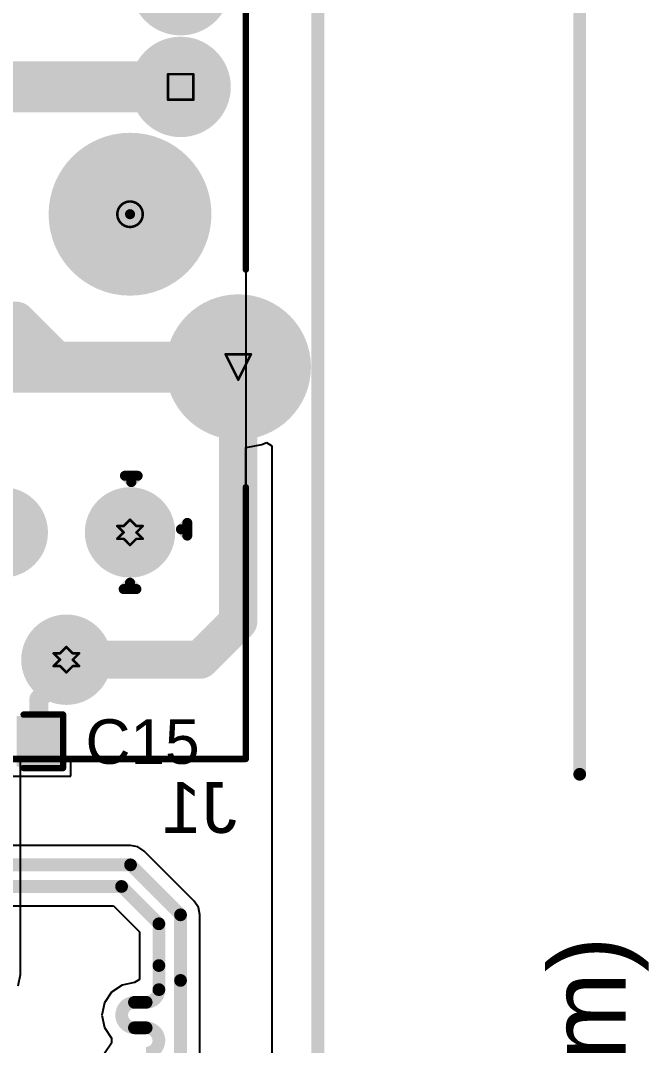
# Model space of a CAD drawing. Header units: inches. Extents: x 0 to 12.8, y -0.1 to 3.5.
# Drawn here: x 1.066 to 1.559, y 0.968 to 1.773 of the extents above; entities that cross this region are included whole.
import ezdxf

# ---------------------------------------------------------------- set-up
doc = ezdxf.new("R2010")
doc.units = ezdxf.units.IN
doc.header["$MEASUREMENT"] = 0
for name, color, linetype in [('Board Outline', 216, 'Continuous'), ('Bottom Layer', 5, 'Continuous'), ('Bottom Overlay', 54, 'Continuous'), ('Bottom Solder', 6, 'Continuous'), ('Dimensions', 6, 'Continuous'), ('Drill Drawing', 1, 'Continuous'), ('Multi-Layer', 9, 'Continuous'), ('Pad Holes', 156, 'Continuous'), ('Top Layer', 1, 'Continuous'), ('Top Overlay', 2, 'Continuous'), ('Top Paste', 8, 'Continuous'), ('Top Solder', 216, 'Continuous')]:
    doc.layers.add(name, color=color, linetype=linetype)
doc.styles.add('Arial', font='', dxfattribs={"height": 0.2})
doc.styles.get('Arial').set_extended_font_data('Arial')

# ---------------------------------------------------------------- blocks, each defined once
blk = doc.blocks.new('ARJM11D7_114_AB_EW2_B_38')
at = {"layer": 'Bottom Layer'}
h = blk.add_hatch(color=5, dxfattribs=at)
edge = h.paths.add_edge_path()
edge.add_arc((0.26476, 0.26142), 0.03543, 0, 360)
h = blk.add_hatch(color=5, dxfattribs=at)
edge = h.paths.add_edge_path()
edge.add_arc((0.26476, 0.1815), 0.03543, 0, 360)
h = blk.add_hatch(color=5, dxfattribs=at)
edge = h.paths.add_edge_path()
edge.add_arc((0.31004, -0.03858), 0.05315, 0, 360)
h = blk.add_hatch(color=5, dxfattribs=at)
edge = h.paths.add_edge_path()
edge.add_arc((0.125, -0.1685), 0.0315, 0, 360)
h = blk.add_hatch(color=5, dxfattribs=at)
edge = h.paths.add_edge_path()
edge.add_arc((0.225, -0.1685), 0.0315, 0, 360)
h = blk.add_hatch(color=5, dxfattribs=at)
edge = h.paths.add_edge_path()
edge.add_arc((0.175, -0.2685), 0.0315, 0, 360)
at = {"layer": 'Bottom Solder'}
h = blk.add_hatch(color=6, dxfattribs=at)
edge = h.paths.add_edge_path()
edge.add_arc((0.26476, 0.26142), 0.03943, 0, 360)
h = blk.add_hatch(color=6, dxfattribs=at)
edge = h.paths.add_edge_path()
edge.add_arc((0.26476, 0.1815), 0.03943, 0, 360)
h = blk.add_hatch(color=6, dxfattribs=at)
edge = h.paths.add_edge_path()
edge.add_arc((0.225, 0.0815), 0.004, 0, 360)
h = blk.add_hatch(color=6, dxfattribs=at)
edge = h.paths.add_edge_path()
edge.add_arc((0.31004, -0.03858), 0.05715, 0, 360)
h = blk.add_hatch(color=6, dxfattribs=at)
edge = h.paths.add_edge_path()
edge.add_arc((0.125, -0.1685), 0.0355, 0, 360)
h = blk.add_hatch(color=6, dxfattribs=at)
edge = h.paths.add_edge_path()
edge.add_arc((0.225, -0.1685), 0.0355, 0, 360)
h = blk.add_hatch(color=6, dxfattribs=at)
edge = h.paths.add_edge_path()
edge.add_arc((0.175, -0.2685), 0.0355, 0, 360)
at = {"layer": 'Multi-Layer'}
h = blk.add_hatch(color=9, dxfattribs=at)
edge = h.paths.add_edge_path()
edge.add_arc((0.26476, 0.26142), 0.03543, 0, 360)
h = blk.add_hatch(color=9, dxfattribs=at)
edge = h.paths.add_edge_path()
edge.add_arc((0.26476, 0.1815), 0.03543, 0, 360)
h = blk.add_hatch(color=9, dxfattribs=at)
edge = h.paths.add_edge_path()
edge.add_arc((0.31004, -0.03858), 0.05315, 0, 360)
h = blk.add_hatch(color=9, dxfattribs=at)
edge = h.paths.add_edge_path()
edge.add_arc((0.125, -0.1685), 0.0315, 0, 360)
h = blk.add_hatch(color=9, dxfattribs=at)
edge = h.paths.add_edge_path()
edge.add_arc((0.225, -0.1685), 0.0315, 0, 360)
h = blk.add_hatch(color=9, dxfattribs=at)
edge = h.paths.add_edge_path()
edge.add_arc((0.175, -0.2685), 0.0315, 0, 360)
at = {"layer": 'Pad Holes'}
h = blk.add_hatch(color=7, dxfattribs=at)
edge = h.paths.add_edge_path()
edge.add_arc((0.26476, 0.1815), 0.02047, 0, 360)
h = blk.add_hatch(color=7, dxfattribs=at)
edge = h.paths.add_edge_path()
edge.add_arc((0.225, 0.0815), 0.06398, 0, 360)
h = blk.add_hatch(color=7, dxfattribs=at)
edge = h.paths.add_edge_path()
edge.add_arc((0.31004, -0.03858), 0.03346, 0, 360)
h = blk.add_hatch(color=7, dxfattribs=at)
edge = h.paths.add_edge_path()
edge.add_arc((0.125, -0.1685), 0.0185, 0, 360)
h = blk.add_hatch(color=7, dxfattribs=at)
edge = h.paths.add_edge_path()
edge.add_arc((0.225, -0.1685), 0.0185, 0, 360)
h = blk.add_hatch(color=7, dxfattribs=at)
edge = h.paths.add_edge_path()
edge.add_arc((0.175, -0.2685), 0.0185, 0, 360)
at = {"layer": 'Top Layer'}
h = blk.add_hatch(color=1, dxfattribs=at)
edge = h.paths.add_edge_path()
edge.add_arc((0.26476, 0.26142), 0.03543, 0, 360)
h = blk.add_hatch(color=1, dxfattribs=at)
edge = h.paths.add_edge_path()
edge.add_arc((0.26476, 0.1815), 0.03543, 0, 360)
h = blk.add_hatch(color=1, dxfattribs=at)
edge = h.paths.add_edge_path()
edge.add_arc((0.31004, -0.03858), 0.05315, 0, 360)
h = blk.add_hatch(color=1, dxfattribs=at)
edge = h.paths.add_edge_path()
edge.add_arc((0.125, -0.1685), 0.0315, 0, 360)
h = blk.add_hatch(color=1, dxfattribs=at)
edge = h.paths.add_edge_path()
edge.add_arc((0.225, -0.1685), 0.0315, 0, 360)
h = blk.add_hatch(color=1, dxfattribs=at)
edge = h.paths.add_edge_path()
edge.add_arc((0.175, -0.2685), 0.0315, 0, 360)
at = {"layer": 'Top Solder'}
h = blk.add_hatch(color=216, dxfattribs=at)
edge = h.paths.add_edge_path()
edge.add_arc((0.26476, 0.26142), 0.03943, 0, 360)
h = blk.add_hatch(color=216, dxfattribs=at)
edge = h.paths.add_edge_path()
edge.add_arc((0.26476, 0.1815), 0.03943, 0, 360)
h = blk.add_hatch(color=216, dxfattribs=at)
edge = h.paths.add_edge_path()
edge.add_arc((0.225, 0.0815), 0.004, 0, 360)
h = blk.add_hatch(color=216, dxfattribs=at)
edge = h.paths.add_edge_path()
edge.add_arc((0.31004, -0.03858), 0.05715, 0, 360)
h = blk.add_hatch(color=216, dxfattribs=at)
edge = h.paths.add_edge_path()
edge.add_arc((0.125, -0.1685), 0.0355, 0, 360)
h = blk.add_hatch(color=216, dxfattribs=at)
edge = h.paths.add_edge_path()
edge.add_arc((0.225, -0.1685), 0.0355, 0, 360)
h = blk.add_hatch(color=216, dxfattribs=at)
edge = h.paths.add_edge_path()
edge.add_arc((0.175, -0.2685), 0.0355, 0, 360)
at = {"layer": 'Bottom Overlay'}
for points in [[(0.316, 0.038, 0.005, 0.005, 0), (0.316, 0.509, 0.005, 0.005, 0)], [(0.221, -0.124, 0.00787, 0.00787, 0), (0.231, -0.124, 0.00787, 0.00787, 0)], [(0.221, -0.124, 0.00787, 0.00787, 0), (0.226, -0.129, 0.00787, 0.00787, 0)], [(0.226, -0.129, 0.00787, 0.00787, 0), (0.231, -0.124, 0.00787, 0.00787, 0)], [(0.316, -0.3465, 0.005, 0.005, 0), (0.316, -0.133, 0.005, 0.005, 0)], [(0.265, -0.166, 0.00787, 0.00787, 0), (0.27, -0.161, 0.00787, 0.00787, 0)], [(0.27, -0.171, 0.00787, 0.00787, 0), (0.27, -0.161, 0.00787, 0.00787, 0)], [(0.265, -0.166, 0.00787, 0.00787, 0), (0.27, -0.171, 0.00787, 0.00787, 0)], [(0.22, -0.213, 0.00787, 0.00787, 0), (0.225, -0.208, 0.00787, 0.00787, 0)], [(0.22, -0.213, 0.00787, 0.00787, 0), (0.23, -0.213, 0.00787, 0.00787, 0)], [(0.225, -0.208, 0.00787, 0.00787, 0), (0.23, -0.213, 0.00787, 0.00787, 0)], [(-0.316, -0.3465, 0.005, 0.005, 0), (0.316, -0.3465, 0.005, 0.005, 0)]]:
    blk.add_lwpolyline(points, format="xyseb", dxfattribs=at)
for points in [[(0.31475, 0.038, 0.0025, 0.0025, 1), (0.31725, 0.038, 0.0025, 0.0025, 1)], [(0.21903, -0.124, 0.00394, 0.00394, 1), (0.22297, -0.124, 0.00394, 0.00394, 1)], [(0.21903, -0.124, 0.00394, 0.00394, 1), (0.22297, -0.124, 0.00394, 0.00394, 1)], [(0.22903, -0.124, 0.00394, 0.00394, 1), (0.23297, -0.124, 0.00394, 0.00394, 1)], [(0.22903, -0.124, 0.00394, 0.00394, 1), (0.23297, -0.124, 0.00394, 0.00394, 1)], [(0.22403, -0.129, 0.00394, 0.00394, 1), (0.22797, -0.129, 0.00394, 0.00394, 1)], [(0.22403, -0.129, 0.00394, 0.00394, 1), (0.22797, -0.129, 0.00394, 0.00394, 1)], [(0.31475, -0.133, 0.0025, 0.0025, 1), (0.31725, -0.133, 0.0025, 0.0025, 1)], [(0.26803, -0.161, 0.00394, 0.00394, 1), (0.27197, -0.161, 0.00394, 0.00394, 1)], [(0.26803, -0.161, 0.00394, 0.00394, 1), (0.27197, -0.161, 0.00394, 0.00394, 1)], [(0.26303, -0.166, 0.00394, 0.00394, 1), (0.26697, -0.166, 0.00394, 0.00394, 1)], [(0.26303, -0.166, 0.00394, 0.00394, 1), (0.26697, -0.166, 0.00394, 0.00394, 1)], [(0.26803, -0.171, 0.00394, 0.00394, 1), (0.27197, -0.171, 0.00394, 0.00394, 1)], [(0.26803, -0.171, 0.00394, 0.00394, 1), (0.27197, -0.171, 0.00394, 0.00394, 1)], [(0.21803, -0.213, 0.00394, 0.00394, 1), (0.22197, -0.213, 0.00394, 0.00394, 1)], [(0.21803, -0.213, 0.00394, 0.00394, 1), (0.22197, -0.213, 0.00394, 0.00394, 1)], [(0.22303, -0.208, 0.00394, 0.00394, 1), (0.22697, -0.208, 0.00394, 0.00394, 1)], [(0.22303, -0.208, 0.00394, 0.00394, 1), (0.22697, -0.208, 0.00394, 0.00394, 1)], [(0.22803, -0.213, 0.00394, 0.00394, 1), (0.23197, -0.213, 0.00394, 0.00394, 1)], [(0.22803, -0.213, 0.00394, 0.00394, 1), (0.23197, -0.213, 0.00394, 0.00394, 1)], [(0.31475, -0.3465, 0.0025, 0.0025, 1), (0.31725, -0.3465, 0.0025, 0.0025, 1)], [(0.31475, -0.3465, 0.0025, 0.0025, 1), (0.31725, -0.3465, 0.0025, 0.0025, 1)]]:
    blk.add_lwpolyline(points, format="xyseb", close=True, dxfattribs=at)
blk = doc.blocks.new('C___0603_45')
at = {"layer": 'Top Layer'}
for points in [[(-0.015, 0.0175), (-0.015, -0.0175), (-0.045, -0.0175), (-0.045, 0.0175)], [(0.045, 0.0175), (0.045, -0.0175), (0.015, -0.0175), (0.015, 0.0175)]]:
    blk.add_hatch(color=1, dxfattribs=at).paths.add_polyline_path(points)
at = {"layer": 'Top Paste'}
for points in [[(-0.015, 0.0175), (-0.015, -0.0175), (-0.045, -0.0175), (-0.045, 0.0175)], [(0.045, 0.0175), (0.045, -0.0175), (0.015, -0.0175), (0.015, 0.0175)]]:
    blk.add_hatch(color=8, dxfattribs=at).paths.add_polyline_path(points)
at = {"layer": 'Top Solder'}
for points in [[(-0.01264, 0.01986), (-0.01264, -0.01986), (-0.04736, -0.01986), (-0.04736, 0.01986)], [(0.04736, 0.01986), (0.04736, -0.01986), (0.01264, -0.01986), (0.01264, 0.01986)]]:
    blk.add_hatch(color=216, dxfattribs=at).paths.add_polyline_path(points)
at = {"layer": 'Top Overlay'}
for points in [[(-0.049, 0.021, 0.005, 0.005, 0), (-0.049, -0.021, 0.005, 0.005, 0)], [(-0.018, 0.021, 0.005, 0.005, 0), (-0.049, 0.021, 0.005, 0.005, 0)], [(0.049, 0.021, 0.005, 0.005, 0), (0.018, 0.021, 0.005, 0.005, 0)], [(0.049, 0.021, 0.005, 0.005, 0), (0.049, -0.021, 0.005, 0.005, 0)], [(-0.018, -0.021, 0.005, 0.005, 0), (-0.049, -0.021, 0.005, 0.005, 0)], [(0.049, -0.021, 0.005, 0.005, 0), (0.018, -0.021, 0.005, 0.005, 0)]]:
    blk.add_lwpolyline(points, format="xyseb", dxfattribs=at)
for points in [[(-0.05025, 0.021, 0.0025, 0.0025, 1), (-0.04775, 0.021, 0.0025, 0.0025, 1)], [(-0.05025, 0.021, 0.0025, 0.0025, 1), (-0.04775, 0.021, 0.0025, 0.0025, 1)], [(-0.01925, 0.021, 0.0025, 0.0025, 1), (-0.01675, 0.021, 0.0025, 0.0025, 1)], [(0.01675, 0.021, 0.0025, 0.0025, 1), (0.01925, 0.021, 0.0025, 0.0025, 1)], [(0.04775, 0.021, 0.0025, 0.0025, 1), (0.05025, 0.021, 0.0025, 0.0025, 1)], [(0.04775, 0.021, 0.0025, 0.0025, 1), (0.05025, 0.021, 0.0025, 0.0025, 1)], [(-0.05025, -0.021, 0.0025, 0.0025, 1), (-0.04775, -0.021, 0.0025, 0.0025, 1)], [(-0.05025, -0.021, 0.0025, 0.0025, 1), (-0.04775, -0.021, 0.0025, 0.0025, 1)], [(-0.01925, -0.021, 0.0025, 0.0025, 1), (-0.01675, -0.021, 0.0025, 0.0025, 1)], [(0.01675, -0.021, 0.0025, 0.0025, 1), (0.01925, -0.021, 0.0025, 0.0025, 1)], [(0.04775, -0.021, 0.0025, 0.0025, 1), (0.05025, -0.021, 0.0025, 0.0025, 1)], [(0.04775, -0.021, 0.0025, 0.0025, 1), (0.05025, -0.021, 0.0025, 0.0025, 1)]]:
    blk.add_lwpolyline(points, format="xyseb", close=True, dxfattribs=at)

msp = doc.modelspace()

# ---------------------------------------------------------------- linework, layer by layer
at = {"layer": 'Board Outline'}
msp.add_lwpolyline([(1.29921, 0, 0.01, 0.01, 0), (1.29921, 1.95441, 0.01, 0.01, 0)], format="xyseb", dxfattribs=at)
at = {"layer": 'Bottom Layer'}
for p, q in [((1.24261, 1.95441), (1.24261, 1.1931)), ((1.25507, 1.4403), (1.25884, 1.44186)), ((1.25884, 1.44186), (1.263, 1.43908)), ((1.24261, 1.1931), (1.24261, 1.43787)), ((1.24261, 1.43787), (1.24287, 1.43787)), ((1.24287, 1.43787), (1.25507, 1.4403)), ((1.263, 1.43908), (1.263, 0.1)), ((1.24261, 1.1931), (0.61061, 1.1931)), ((1.06557, 1.02377), (1.06557, 1.1931)), ((1.06557, 1.1931), (1.24261, 1.1931)), ((1.06382, 1.01499), (1.06557, 1.02377))]:
    msp.add_line(p, q, dxfattribs=at)
for points in [[(0.66185, 1.7211, 0.04, 0.04, 0), (1.19138, 1.7211, 0.04, 0.04, 0)], [(0.84498, 1.50102, 0.04, 0.04, 0), (1.23665, 1.50102, 0.04, 0.04, 0)]]:
    msp.add_lwpolyline(points, format="xyseb", dxfattribs=at)
for points in [[(1.18138, 1.7211, 0.02, 0.02, 1), (1.20138, 1.7211, 0.02, 0.02, 1)], [(1.22665, 1.50102, 0.02, 0.02, 1), (1.24665, 1.50102, 0.02, 0.02, 1)]]:
    msp.add_lwpolyline(points, format="xyseb", close=True, dxfattribs=at)
at = {"layer": 'Dimensions'}
msp.add_lwpolyline([(1.505, 1.18108, 0.01, 0.01, 0), (1.505, 1.95441, 0.01, 0.01, 0)], format="xyseb", dxfattribs=at)
msp.add_lwpolyline([(1.5025, 1.18108, 0.005, 0.005, 1), (1.5075, 1.18108, 0.005, 0.005, 1)], format="xyseb", close=True, dxfattribs=at)
at = {"layer": 'Drill Drawing'}
for points in [[(1.18138, 1.7311, 0.002, 0.002, 0), (1.20138, 1.7311, 0.002, 0.002, 0)], [(1.18138, 1.7111, 0.002, 0.002, 0), (1.18138, 1.7311, 0.002, 0.002, 0)], [(1.20138, 1.7111, 0.002, 0.002, 0), (1.20138, 1.7311, 0.002, 0.002, 0)], [(1.18138, 1.7111, 0.002, 0.002, 0), (1.20138, 1.7111, 0.002, 0.002, 0)], [(1.22665, 1.51102, 0.002, 0.002, 0), (1.24665, 1.51102, 0.002, 0.002, 0)], [(1.22665, 1.51102, 0.002, 0.002, 0), (1.23665, 1.49102, 0.002, 0.002, 0)], [(1.23665, 1.49102, 0.002, 0.002, 0), (1.24665, 1.51102, 0.002, 0.002, 0)], [(1.14161, 1.3761, 0.002, 0.002, 0), (1.14661, 1.3711, 0.002, 0.002, 0)], [(1.14161, 1.3761, 0.002, 0.002, 0), (1.14661, 1.3761, 0.002, 0.002, 0)], [(1.14661, 1.3761, 0.002, 0.002, 0), (1.15161, 1.3811, 0.002, 0.002, 0)], [(1.15161, 1.3811, 0.002, 0.002, 0), (1.15661, 1.3761, 0.002, 0.002, 0)], [(1.15661, 1.3761, 0.002, 0.002, 0), (1.16161, 1.3761, 0.002, 0.002, 0)], [(1.15661, 1.3711, 0.002, 0.002, 0), (1.16161, 1.3761, 0.002, 0.002, 0)], [(1.14161, 1.3661, 0.002, 0.002, 0), (1.14661, 1.3711, 0.002, 0.002, 0)], [(1.15661, 1.3711, 0.002, 0.002, 0), (1.16161, 1.3661, 0.002, 0.002, 0)], [(1.14161, 1.3661, 0.002, 0.002, 0), (1.14661, 1.3661, 0.002, 0.002, 0)], [(1.14661, 1.3661, 0.002, 0.002, 0), (1.15161, 1.3611, 0.002, 0.002, 0)], [(1.15161, 1.3611, 0.002, 0.002, 0), (1.15661, 1.3661, 0.002, 0.002, 0)], [(1.15661, 1.3661, 0.002, 0.002, 0), (1.16161, 1.3661, 0.002, 0.002, 0)], [(1.09661, 1.2761, 0.002, 0.002, 0), (1.10161, 1.2811, 0.002, 0.002, 0)], [(1.10161, 1.2811, 0.002, 0.002, 0), (1.10661, 1.2761, 0.002, 0.002, 0)], [(1.09161, 1.2761, 0.002, 0.002, 0), (1.09661, 1.2711, 0.002, 0.002, 0)], [(1.09161, 1.2761, 0.002, 0.002, 0), (1.09661, 1.2761, 0.002, 0.002, 0)], [(1.10661, 1.2761, 0.002, 0.002, 0), (1.11161, 1.2761, 0.002, 0.002, 0)], [(1.10661, 1.2711, 0.002, 0.002, 0), (1.11161, 1.2761, 0.002, 0.002, 0)], [(1.09161, 1.2661, 0.002, 0.002, 0), (1.09661, 1.2711, 0.002, 0.002, 0)], [(1.09161, 1.2661, 0.002, 0.002, 0), (1.09661, 1.2661, 0.002, 0.002, 0)], [(1.09661, 1.2661, 0.002, 0.002, 0), (1.10161, 1.2611, 0.002, 0.002, 0)], [(1.10161, 1.2611, 0.002, 0.002, 0), (1.10661, 1.2661, 0.002, 0.002, 0)], [(1.10661, 1.2711, 0.002, 0.002, 0), (1.11161, 1.2661, 0.002, 0.002, 0)], [(1.10661, 1.2661, 0.002, 0.002, 0), (1.11161, 1.2661, 0.002, 0.002, 0)]]:
    msp.add_lwpolyline(points, format="xyseb", dxfattribs=at)
for points in [[(1.18088, 1.7311, 0.001, 0.001, 1), (1.18188, 1.7311, 0.001, 0.001, 1)], [(1.18088, 1.7311, 0.001, 0.001, 1), (1.18188, 1.7311, 0.001, 0.001, 1)], [(1.20088, 1.7311, 0.001, 0.001, 1), (1.20188, 1.7311, 0.001, 0.001, 1)], [(1.20088, 1.7311, 0.001, 0.001, 1), (1.20188, 1.7311, 0.001, 0.001, 1)], [(1.18088, 1.7111, 0.001, 0.001, 1), (1.18188, 1.7111, 0.001, 0.001, 1)], [(1.18088, 1.7111, 0.001, 0.001, 1), (1.18188, 1.7111, 0.001, 0.001, 1)], [(1.20088, 1.7111, 0.001, 0.001, 1), (1.20188, 1.7111, 0.001, 0.001, 1)], [(1.20088, 1.7111, 0.001, 0.001, 1), (1.20188, 1.7111, 0.001, 0.001, 1)], [(1.16161, 1.6211, 0.002, 0.002, 1), (1.14161, 1.6211, 0.002, 0.002, 1)], [(1.14111, 1.6211, 0.001, 0.001, 1), (1.14211, 1.6211, 0.001, 0.001, 1)], [(1.16111, 1.6211, 0.001, 0.001, 1), (1.16211, 1.6211, 0.001, 0.001, 1)], [(1.22615, 1.51102, 0.001, 0.001, 1), (1.22715, 1.51102, 0.001, 0.001, 1)], [(1.22615, 1.51102, 0.001, 0.001, 1), (1.22715, 1.51102, 0.001, 0.001, 1)], [(1.24615, 1.51102, 0.001, 0.001, 1), (1.24715, 1.51102, 0.001, 0.001, 1)], [(1.24615, 1.51102, 0.001, 0.001, 1), (1.24715, 1.51102, 0.001, 0.001, 1)], [(1.23615, 1.49102, 0.001, 0.001, 1), (1.23715, 1.49102, 0.001, 0.001, 1)], [(1.23615, 1.49102, 0.001, 0.001, 1), (1.23715, 1.49102, 0.001, 0.001, 1)], [(1.14111, 1.3761, 0.001, 0.001, 1), (1.14211, 1.3761, 0.001, 0.001, 1)], [(1.14111, 1.3761, 0.001, 0.001, 1), (1.14211, 1.3761, 0.001, 0.001, 1)], [(1.14611, 1.3761, 0.001, 0.001, 1), (1.14711, 1.3761, 0.001, 0.001, 1)], [(1.14611, 1.3761, 0.001, 0.001, 1), (1.14711, 1.3761, 0.001, 0.001, 1)], [(1.15111, 1.3811, 0.001, 0.001, 1), (1.15211, 1.3811, 0.001, 0.001, 1)], [(1.15111, 1.3811, 0.001, 0.001, 1), (1.15211, 1.3811, 0.001, 0.001, 1)], [(1.15611, 1.3761, 0.001, 0.001, 1), (1.15711, 1.3761, 0.001, 0.001, 1)], [(1.15611, 1.3761, 0.001, 0.001, 1), (1.15711, 1.3761, 0.001, 0.001, 1)], [(1.16111, 1.3761, 0.001, 0.001, 1), (1.16211, 1.3761, 0.001, 0.001, 1)], [(1.16111, 1.3761, 0.001, 0.001, 1), (1.16211, 1.3761, 0.001, 0.001, 1)], [(1.14611, 1.3711, 0.001, 0.001, 1), (1.14711, 1.3711, 0.001, 0.001, 1)], [(1.14611, 1.3711, 0.001, 0.001, 1), (1.14711, 1.3711, 0.001, 0.001, 1)], [(1.15611, 1.3711, 0.001, 0.001, 1), (1.15711, 1.3711, 0.001, 0.001, 1)], [(1.15611, 1.3711, 0.001, 0.001, 1), (1.15711, 1.3711, 0.001, 0.001, 1)], [(1.14111, 1.3661, 0.001, 0.001, 1), (1.14211, 1.3661, 0.001, 0.001, 1)], [(1.14111, 1.3661, 0.001, 0.001, 1), (1.14211, 1.3661, 0.001, 0.001, 1)], [(1.14611, 1.3661, 0.001, 0.001, 1), (1.14711, 1.3661, 0.001, 0.001, 1)], [(1.14611, 1.3661, 0.001, 0.001, 1), (1.14711, 1.3661, 0.001, 0.001, 1)], [(1.15111, 1.3611, 0.001, 0.001, 1), (1.15211, 1.3611, 0.001, 0.001, 1)], [(1.15111, 1.3611, 0.001, 0.001, 1), (1.15211, 1.3611, 0.001, 0.001, 1)], [(1.15611, 1.3661, 0.001, 0.001, 1), (1.15711, 1.3661, 0.001, 0.001, 1)], [(1.15611, 1.3661, 0.001, 0.001, 1), (1.15711, 1.3661, 0.001, 0.001, 1)], [(1.16111, 1.3661, 0.001, 0.001, 1), (1.16211, 1.3661, 0.001, 0.001, 1)], [(1.16111, 1.3661, 0.001, 0.001, 1), (1.16211, 1.3661, 0.001, 0.001, 1)], [(1.10111, 1.2811, 0.001, 0.001, 1), (1.10211, 1.2811, 0.001, 0.001, 1)], [(1.10111, 1.2811, 0.001, 0.001, 1), (1.10211, 1.2811, 0.001, 0.001, 1)], [(1.09111, 1.2761, 0.001, 0.001, 1), (1.09211, 1.2761, 0.001, 0.001, 1)], [(1.09111, 1.2761, 0.001, 0.001, 1), (1.09211, 1.2761, 0.001, 0.001, 1)], [(1.09611, 1.2761, 0.001, 0.001, 1), (1.09711, 1.2761, 0.001, 0.001, 1)], [(1.09611, 1.2761, 0.001, 0.001, 1), (1.09711, 1.2761, 0.001, 0.001, 1)], [(1.10611, 1.2761, 0.001, 0.001, 1), (1.10711, 1.2761, 0.001, 0.001, 1)], [(1.10611, 1.2761, 0.001, 0.001, 1), (1.10711, 1.2761, 0.001, 0.001, 1)], [(1.11111, 1.2761, 0.001, 0.001, 1), (1.11211, 1.2761, 0.001, 0.001, 1)], [(1.11111, 1.2761, 0.001, 0.001, 1), (1.11211, 1.2761, 0.001, 0.001, 1)], [(1.09111, 1.2661, 0.001, 0.001, 1), (1.09211, 1.2661, 0.001, 0.001, 1)], [(1.09111, 1.2661, 0.001, 0.001, 1), (1.09211, 1.2661, 0.001, 0.001, 1)], [(1.09611, 1.2711, 0.001, 0.001, 1), (1.09711, 1.2711, 0.001, 0.001, 1)], [(1.09611, 1.2711, 0.001, 0.001, 1), (1.09711, 1.2711, 0.001, 0.001, 1)], [(1.09611, 1.2661, 0.001, 0.001, 1), (1.09711, 1.2661, 0.001, 0.001, 1)], [(1.09611, 1.2661, 0.001, 0.001, 1), (1.09711, 1.2661, 0.001, 0.001, 1)], [(1.10611, 1.2711, 0.001, 0.001, 1), (1.10711, 1.2711, 0.001, 0.001, 1)], [(1.10611, 1.2711, 0.001, 0.001, 1), (1.10711, 1.2711, 0.001, 0.001, 1)], [(1.10611, 1.2661, 0.001, 0.001, 1), (1.10711, 1.2661, 0.001, 0.001, 1)], [(1.10611, 1.2661, 0.001, 0.001, 1), (1.10711, 1.2661, 0.001, 0.001, 1)], [(1.11111, 1.2661, 0.001, 0.001, 1), (1.11211, 1.2661, 0.001, 0.001, 1)], [(1.11111, 1.2661, 0.001, 0.001, 1), (1.11211, 1.2661, 0.001, 0.001, 1)], [(1.10111, 1.2611, 0.001, 0.001, 1), (1.10211, 1.2611, 0.001, 0.001, 1)], [(1.10111, 1.2611, 0.001, 0.001, 1), (1.10211, 1.2611, 0.001, 0.001, 1)]]:
    msp.add_lwpolyline(points, format="xyseb", close=True, dxfattribs=at)
at = {"layer": 'Top Layer'}
for p, q in [((1.24261, 1.95441), (1.24261, 1.1931)), ((1.25507, 1.4403), (1.25884, 1.44186)), ((1.25884, 1.44186), (1.263, 1.43908)), ((1.24261, 1.1931), (1.24261, 1.43787)), ((1.24261, 1.43787), (1.24287, 1.43787)), ((1.24287, 1.43787), (1.25507, 1.4403)), ((1.263, 1.43908), (1.263, 0.70609)), ((1.24261, 1.1931), (0.61061, 1.1931)), ((1.105, 1.1795), (1.105, 1.1931)), ((1.105, 1.1931), (1.24261, 1.1931)), ((1.055, 1.1795), (1.105, 1.1795)), ((1.15201, 1.12524), (0.87192, 1.12524)), ((1.15787, 1.12408), (1.15201, 1.12524)), ((1.16283, 1.12076), (1.15787, 1.12408)), ((1.20211, 1.08148), (1.16283, 1.12076)), ((1.20542, 1.07652), (1.20211, 1.08148)), ((0.8853, 1.07765), (1.13864, 1.07765)), ((1.13864, 1.07765), (1.159, 1.05729)), ((1.20659, 1.07067), (1.20542, 1.07652)), ((1.20659, 1.01914), (1.20659, 1.07067)), ((1.159, 1.05729), (1.159, 1.01997)), ((1.14531, 1.01546), (1.13704, 1.00993)), ((1.15507, 1.0174), (1.14531, 1.01546)), ((1.159, 1.01997), (1.15507, 1.0174)), ((1.15507, 1.0174), (1.15507, 1.0174)), ((1.20659, 0.85542), (1.20659, 1.01914)), ((1.13704, 1.00993), (1.13152, 1.00166)), ((1.13152, 1.00166), (1.12958, 0.99191)), ((1.12958, 0.99191), (1.13152, 0.98215)), ((1.13152, 0.98215), (1.13704, 0.97388)), ((1.13704, 0.96993), (1.13152, 0.96166)), ((1.13704, 0.97388), (1.13704, 0.96993))]:
    msp.add_line(p, q, dxfattribs=at)
for points in [[(1.002, 1.53737, 0.03, 0.03, 0), (1.06224, 1.53737, 0.03, 0.03, 0)], [(1.06224, 1.53737, 0.03, 0.03, 0), (1.10161, 1.498, 0.03, 0.03, 0)], [(1.23665, 1.30117, 0.03, 0.03, 0), (1.23665, 1.50102, 0.03, 0.03, 0)], [(1.10161, 1.498, 0.03, 0.03, 0), (1.23363, 1.498, 0.03, 0.03, 0)], [(1.23363, 1.498, 0.015, 0.015, 0), (1.23665, 1.50102, 0.015, 0.015, 0)], [(1.20659, 1.2711, 0.03, 0.03, 0), (1.23665, 1.30117, 0.03, 0.03, 0)], [(1.10161, 1.2711, 0.03, 0.03, 0), (1.20659, 1.2711, 0.03, 0.03, 0)], [(1.10161, 1.26176, 0.015, 0.015, 0), (1.10161, 1.2711, 0.015, 0.015, 0)], [(1.08, 1.24015, 0.015, 0.015, 0), (1.10161, 1.26176, 0.015, 0.015, 0)], [(1.08, 1.207, 0.015, 0.015, 0), (1.08, 1.24015, 0.015, 0.015, 0)], [(0.87192, 1.10995, 0.01, 0.01, 0), (1.15201, 1.10995, 0.01, 0.01, 0)], [(1.15201, 1.10995, 0.01, 0.01, 0), (1.19129, 1.07067, 0.01, 0.01, 0)], [(0.87896, 1.09295, 0.01, 0.01, 0), (1.14497, 1.09295, 0.01, 0.01, 0)], [(1.14497, 1.09295, 0.01, 0.01, 0), (1.17429, 1.06363, 0.01, 0.01, 0)], [(1.19129, 1.01914, 0.01, 0.01, 0), (1.19129, 1.07067, 0.01, 0.01, 0)], [(1.17429, 1.03083, 0.01, 0.01, 0), (1.17429, 1.06363, 0.01, 0.01, 0)], [(1.17429, 1.01191, 0.01, 0.01, 0), (1.17429, 1.03083, 0.01, 0.01, 0)], [(1.19129, 0.85542, 0.01, 0.01, 0), (1.19129, 1.01914, 0.01, 0.01, 0)], [(1.17429, 1.01191, 0.01, 0.01, -0.414214), (1.16429, 1.00191, 0.01, 0.01, 0)], [(1.15507, 0.98191, 0.01, 0.01, -1), (1.15507, 1.00191, 0.01, 0.01, 0)], [(1.15507, 1.00191, 0.01, 0.01, 0), (1.16429, 1.00191, 0.01, 0.01, 0)], [(1.15507, 0.98191, 0.01, 0.01, 0), (1.16429, 0.98191, 0.01, 0.01, 0)], [(1.16429, 0.98191, 0.01, 0.01, -1), (1.16429, 0.96191, 0.01, 0.01, 0)]]:
    msp.add_lwpolyline(points, format="xyseb", dxfattribs=at)
for points in [[(1.05474, 1.53737, 0.015, 0.015, 1), (1.06974, 1.53737, 0.015, 0.015, 1)], [(1.05474, 1.53737, 0.015, 0.015, 1), (1.06974, 1.53737, 0.015, 0.015, 1)], [(1.22915, 1.50102, 0.015, 0.015, 1), (1.24415, 1.50102, 0.015, 0.015, 1)], [(1.09411, 1.498, 0.015, 0.015, 1), (1.10911, 1.498, 0.015, 0.015, 1)], [(1.09411, 1.498, 0.015, 0.015, 1), (1.10911, 1.498, 0.015, 0.015, 1)], [(1.22613, 1.498, 0.015, 0.015, 1), (1.24113, 1.498, 0.015, 0.015, 1)], [(1.2329, 1.50102, 0.0075, 0.0075, 1), (1.2404, 1.50102, 0.0075, 0.0075, 1)], [(1.22988, 1.498, 0.0075, 0.0075, 1), (1.23738, 1.498, 0.0075, 0.0075, 1)], [(1.22915, 1.30117, 0.015, 0.015, 1), (1.24415, 1.30117, 0.015, 0.015, 1)], [(1.22915, 1.30117, 0.015, 0.015, 1), (1.24415, 1.30117, 0.015, 0.015, 1)], [(1.09411, 1.2711, 0.015, 0.015, 1), (1.10911, 1.2711, 0.015, 0.015, 1)], [(1.19909, 1.2711, 0.015, 0.015, 1), (1.21409, 1.2711, 0.015, 0.015, 1)], [(1.19909, 1.2711, 0.015, 0.015, 1), (1.21409, 1.2711, 0.015, 0.015, 1)], [(1.09786, 1.2711, 0.0075, 0.0075, 1), (1.10536, 1.2711, 0.0075, 0.0075, 1)], [(1.09786, 1.26176, 0.0075, 0.0075, 1), (1.10536, 1.26176, 0.0075, 0.0075, 1)], [(1.09786, 1.26176, 0.0075, 0.0075, 1), (1.10536, 1.26176, 0.0075, 0.0075, 1)], [(1.07625, 1.24015, 0.0075, 0.0075, 1), (1.08375, 1.24015, 0.0075, 0.0075, 1)], [(1.07625, 1.24015, 0.0075, 0.0075, 1), (1.08375, 1.24015, 0.0075, 0.0075, 1)], [(1.07625, 1.207, 0.0075, 0.0075, 1), (1.08375, 1.207, 0.0075, 0.0075, 1)], [(1.14951, 1.10995, 0.005, 0.005, 1), (1.15451, 1.10995, 0.005, 0.005, 1)], [(1.14951, 1.10995, 0.005, 0.005, 1), (1.15451, 1.10995, 0.005, 0.005, 1)], [(1.14247, 1.09295, 0.005, 0.005, 1), (1.14747, 1.09295, 0.005, 0.005, 1)], [(1.14247, 1.09295, 0.005, 0.005, 1), (1.14747, 1.09295, 0.005, 0.005, 1)], [(1.18879, 1.07067, 0.005, 0.005, 1), (1.19379, 1.07067, 0.005, 0.005, 1)], [(1.18879, 1.07067, 0.005, 0.005, 1), (1.19379, 1.07067, 0.005, 0.005, 1)], [(1.17179, 1.06363, 0.005, 0.005, 1), (1.17679, 1.06363, 0.005, 0.005, 1)], [(1.17179, 1.06363, 0.005, 0.005, 1), (1.17679, 1.06363, 0.005, 0.005, 1)], [(1.17179, 1.03083, 0.005, 0.005, 1), (1.17679, 1.03083, 0.005, 0.005, 1)], [(1.17179, 1.03083, 0.005, 0.005, 1), (1.17679, 1.03083, 0.005, 0.005, 1)], [(1.18879, 1.01914, 0.005, 0.005, 1), (1.19379, 1.01914, 0.005, 0.005, 1)], [(1.18879, 1.01914, 0.005, 0.005, 1), (1.19379, 1.01914, 0.005, 0.005, 1)], [(1.17179, 1.01191, 0.005, 0.005, 1), (1.17679, 1.01191, 0.005, 0.005, 1)], [(1.17179, 1.01191, 0.005, 0.005, 1), (1.17679, 1.01191, 0.005, 0.005, 1)], [(1.15257, 1.00191, 0.005, 0.005, 1), (1.15757, 1.00191, 0.005, 0.005, 1)], [(1.15257, 1.00191, 0.005, 0.005, 1), (1.15757, 1.00191, 0.005, 0.005, 1)], [(1.16179, 1.00191, 0.005, 0.005, 1), (1.16679, 1.00191, 0.005, 0.005, 1)], [(1.16179, 1.00191, 0.005, 0.005, 1), (1.16679, 1.00191, 0.005, 0.005, 1)], [(1.15257, 0.98191, 0.005, 0.005, 1), (1.15757, 0.98191, 0.005, 0.005, 1)], [(1.15257, 0.98191, 0.005, 0.005, 1), (1.15757, 0.98191, 0.005, 0.005, 1)], [(1.16179, 0.98191, 0.005, 0.005, 1), (1.16679, 0.98191, 0.005, 0.005, 1)], [(1.16179, 0.98191, 0.005, 0.005, 1), (1.16679, 0.98191, 0.005, 0.005, 1)]]:
    msp.add_lwpolyline(points, format="xyseb", close=True, dxfattribs=at)

# ---------------------------------------------------------------- block references
msp.add_blockref('ARJM11D7_114_AB_EW2_B_38', (0.92661, 1.53961))
at = {"rotation": 180}
msp.add_blockref('C___0603_45', (1.05, 1.207), dxfattribs=at)

# ---------------------------------------------------------------- texts
at = {"layer": 'Bottom Overlay', "style": 'Arial', "text_generation_flag": 2}
msp.add_text('J1', height=0.04, dxfattribs=at).set_placement((1.23566, 1.13501))
at = {"layer": 'Dimensions', "style": 'Arial'}
msp.add_text('53.00 (mm)', height=0.06, rotation=90, dxfattribs=at).set_placement((1.54099, 0.62526))
at = {"layer": 'Top Overlay', "style": 'Arial'}
msp.add_text('C15', height=0.035, dxfattribs=at).set_placement((1.11662, 1.18929))

doc.saveas('drawing.dxf')
